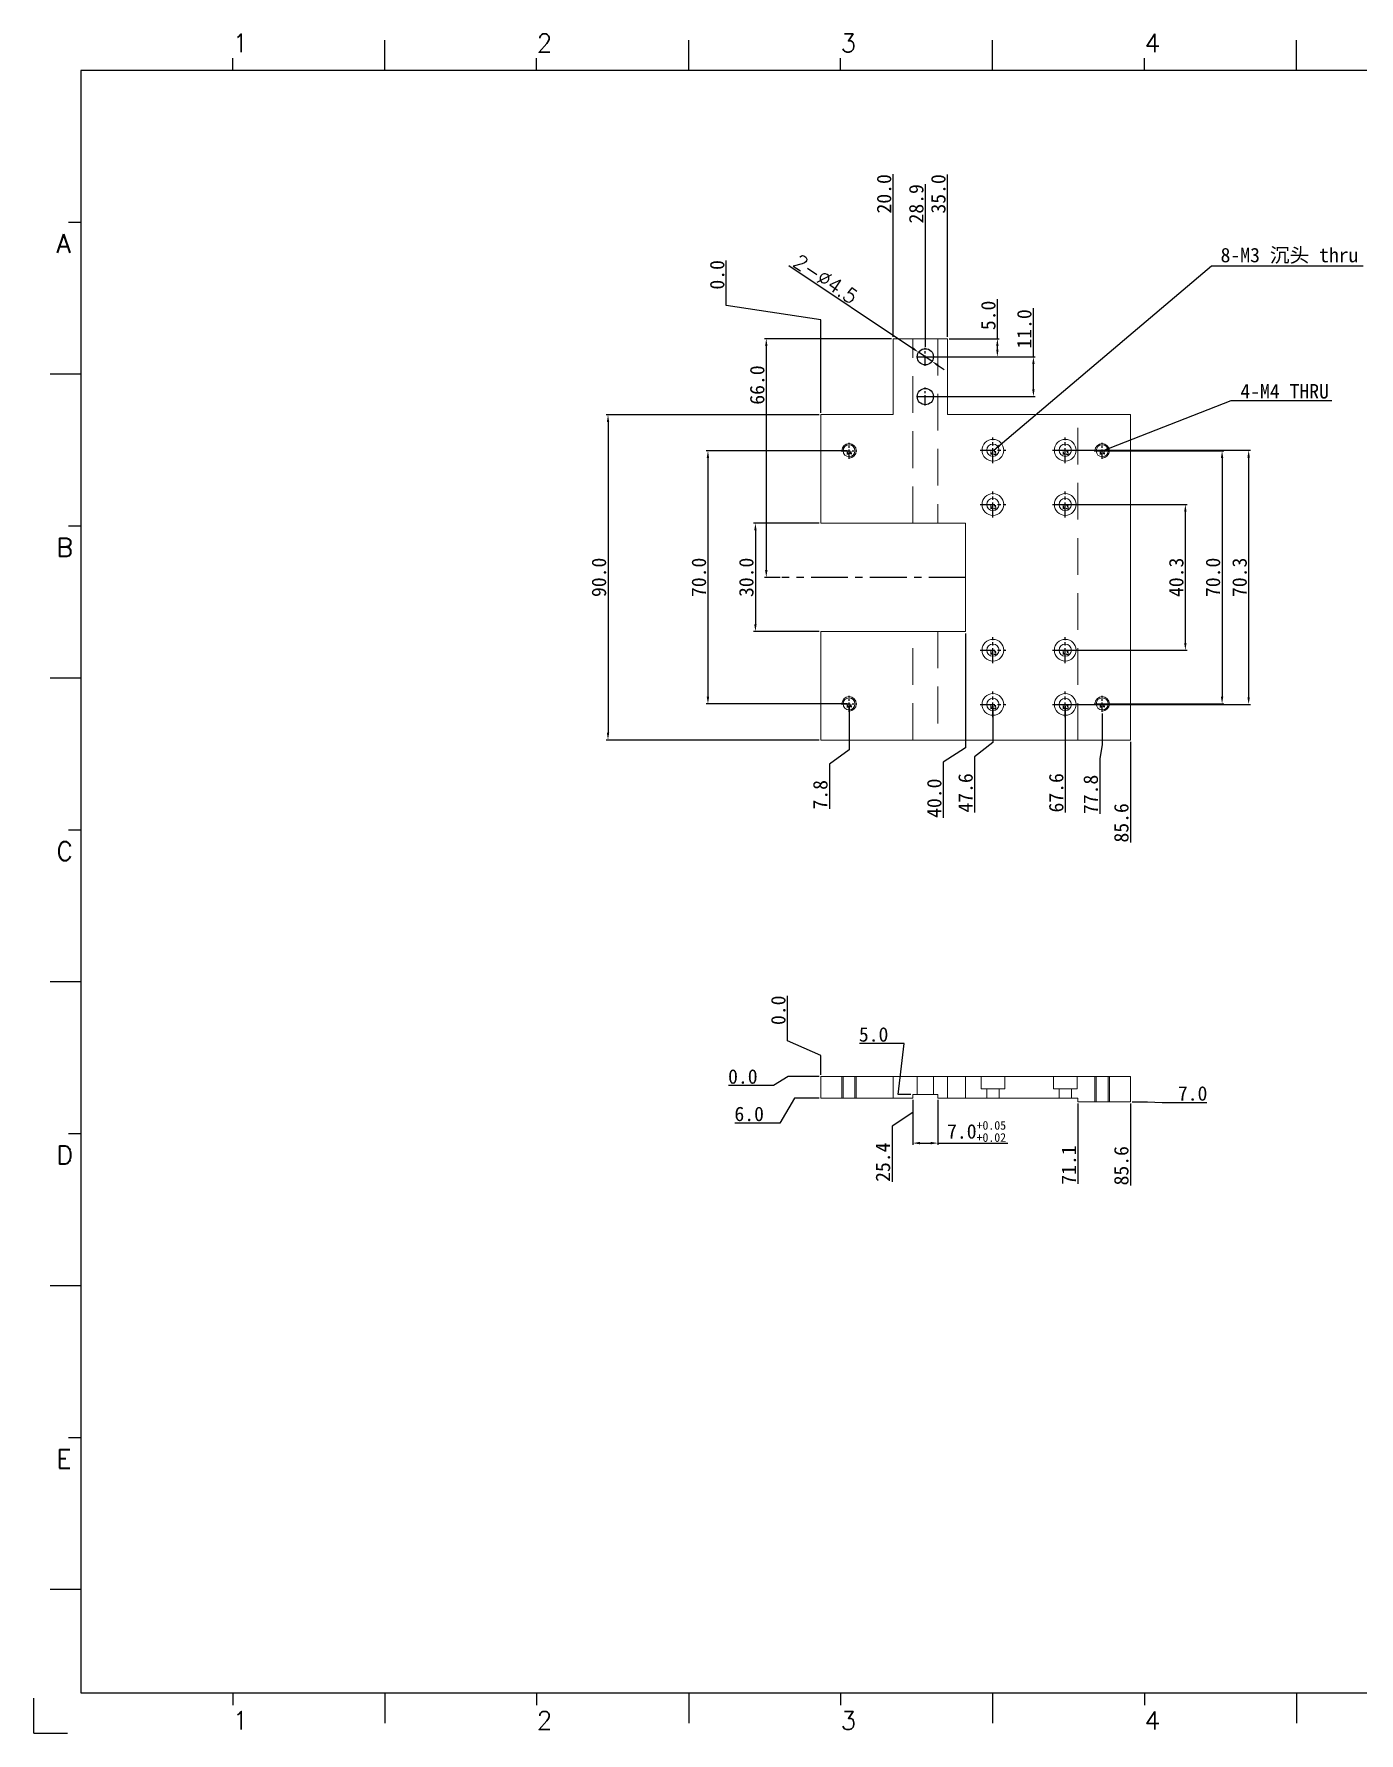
# Model space of a CAD drawing. Extents: x 83 to 30050, y -7164 to 695.
# Drawn here: x 12709.9 to 13076.2, y -3797 to -3327 of the extents above; entities that cross this region are included whole.
import ezdxf

# ---------------------------------------------------------------- set-up
doc = ezdxf.new("R2010")
doc.units = 0
doc.header["$LTSCALE"] = 8
doc.header["$MEASUREMENT"] = 0
doc.header["$PDSIZE"] = 5
doc.linetypes.add('CENTER', pattern=[2, 1.25, -0.25, 0.25, -0.25])
doc.linetypes.add('HIDDEN', pattern=[1.905, 1.27, -0.635])
doc.layers.get('0').update_dxf_attribs({"linetype": 'CONTINUOUS'})
doc.layers.get('Defpoints').update_dxf_attribs({"linetype": 'CONTINUOUS'})
doc.layers.add('41', color=3, linetype='CONTINUOUS')
doc.layers.add('dim', color=82, linetype='CONTINUOUS', lineweight=9)
doc.layers.add('screw', color=33, linetype='CONTINUOUS', lineweight=13)
doc.styles.add('SIMPLEX', font='SIMPLEX')
doc.styles.get("Standard").update_dxf_attribs({"font": '', "height": 4})
doc.styles.add('TXT', font='txt.shx', dxfattribs={"bigfont": 'gbcbig.shx'})
doc.styles.get('Standard').set_extended_font_data('SimSun')
doc.dimstyles.new('ISO-25', dxfattribs={"dimtxt": 6, "dimasz": 2.5, "dimexe": 1.25, "dimexo": 0.625, "dimtad": 1, "dimdec": 1, "dimzin": 1, "dimdsep": 46, "dimtxsty": 'Standard', "dimcen": 2.5, "dimadec": 0, "dimazin": 0, "dimtm": 1e-09, "dimtfac": 1, "dimtdec": 1, "dimtmove": 0, "dimatfit": 3, "dimfxl": 1, "dimtolj": 1, "dimtzin": 0, "dimarcsym": 0})

# ---------------------------------------------------------------- blocks, each defined once
blk = doc.blocks.new('A$C0BB32EA6')
at = {"layer": '41'}
for p, q in [((90.21, 427.84), (90.21, 435.66)), ((168.4, 427.84), (168.4, 435.66)), ((168.4, 427.84), (168.4, 435.66)), ((168.4, 427.84), (168.4, 435.66)), ((246.58, 427.84), (246.58, 435.66)), ((246.58, 427.84), (246.58, 435.66)), ((324.77, 427.84), (324.77, 435.66)), ((51.11, 427.84), (51.11, 430.97)), ((129.3, 427.84), (129.3, 430.97)), ((129.3, 427.84), (129.3, 430.97)), ((129.3, 427.84), (129.3, 430.97)), ((207.49, 427.84), (207.49, 430.97)), ((207.49, 427.84), (207.49, 430.97)), ((285.68, 427.84), (285.68, 430.97)), ((615.63, 427.84), (12.02, 427.84)), ((12.02, 427.84), (12.02, 10.32)), ((12.02, 388.75), (8.89, 388.75)), ((12.02, 349.66), (4.2, 349.66)), ((12.02, 310.56), (8.89, 310.56)), ((12.02, 271.47), (4.2, 271.47)), ((12.02, 232.37), (8.89, 232.37)), ((12.02, 193.28), (4.2, 193.28)), ((12.02, 154.18), (8.89, 154.18)), ((12.02, 115.09), (4.2, 115.09)), ((12.02, 76), (8.89, 76)), ((12.02, 36.9), (4.2, 36.9)), ((12.02, 10.32), (615.63, 10.32)), ((51.11, 10.32), (51.11, 7.19)), ((90.21, 10.32), (90.21, 2.5)), ((129.3, 10.32), (129.3, 7.19)), ((168.4, 10.32), (168.4, 2.5)), ((207.49, 10.32), (207.49, 7.19)), ((246.58, 10.32), (246.58, 2.5)), ((285.68, 10.32), (285.68, 7.19)), ((324.77, 10.32), (324.77, 2.5)), ((326.34, 10.32), (401.87, 10.32))]:
    blk.add_line(p, q, dxfattribs=at)
at = {"layer": '41', "linetype": 'Continuous'}
for q in [(0, 8.98), (8.64, 0)]:
    blk.add_line((0, 0), q, dxfattribs=at)
at = {"layer": '41', "style": 'SIMPLEX'}
for s, height, p in [('1', 4.69, (51.11, 432.54)), ('2', 4.69, (129.3, 432.54)), ('3', 4.69, (207.49, 432.54)), ('4', 4.69, (285.68, 432.54)), ('A', 4.75, (5.76, 380.93)), ('B', 4.75, (5.76, 302.74)), ('C', 4.75, (5.76, 224.55)), ('D', 4.75, (5.76, 146.37)), ('E', 4.75, (5.76, 68.18)), ('1', 4.69, (51.11, 0.87)), ('2', 4.69, (129.3, 0.87)), ('3', 4.69, (207.49, 0.87)), ('4', 4.69, (285.68, 0.87))]:
    blk.add_text(s, height=height, dxfattribs=at).set_placement(p)
at = {"layer": '41', "linetype": 'Continuous'}
for tag, p in [('材质', (457.07, 73.08)), ('代号', (522.6, 73.29)), ('表面处理', (452.44, 54.13)), ('审核', (523.65, 54.34)), ('名称', (585.81, 54.97)), ('数量', (457.5, 33.7)), ('设计', (523.23, 34.13)), ('件号', (586.65, 33.91)), ('比例', (457.5, 17.28)), ('版本', (587.08, 16.23))]:
    blk.add_attdef(tag, p, '', height=4, dxfattribs=at)
blk = doc.blocks.new('screw_m4_l')
at = {"layer": 'screw', "color": 1, "linetype": 'CENTER', "ltscale": 0.254}
for p, q in [((-2.2, 0), (2.2, 0)), ((0, -2.2), (0, 2.2))]:
    blk.add_line(p, q, dxfattribs=at)
at = {"layer": 'screw', "color": 33, "linetype": 'Continuous'}
blk.add_circle((0, 0), 1.65, dxfattribs=at)
at = {"layer": 'screw', "color": 92, "linetype": 'Continuous'}
blk.add_arc((0, 0), 2, 270, 180, dxfattribs=at)
at = {"layer": 'screw', "color": 6, "linetype": 'Continuous', "style": 'TXT'}
blk.add_text('M4', height=0.8, dxfattribs=at).set_placement((-0.68, -1))
blk = doc.blocks.new('screw_m3_h')
at = {"layer": 'screw', "color": 1, "linetype": 'CENTER', "ltscale": 0.381}
for p, q in [((-3.3, 0), (3.3, 0)), ((0, -3.3), (0, 3.3))]:
    blk.add_line(p, q, dxfattribs=at)
at = {"layer": 'screw', "color": 33, "linetype": 'Continuous'}
for radius in [3, 1.7]:
    blk.add_circle((0, 0), radius, dxfattribs=at)
at = {"layer": 'screw', "color": 6, "linetype": 'Continuous', "style": 'TXT'}
blk.add_text('M3', height=0.9, dxfattribs=at).set_placement((-0.78, -1.2))
blk = doc.blocks.new('*D871')
at = {"layer": 'Defpoints', "color": 0}
for p in [(12954.46, -3415), (12958.2, -3417.51)]:
    blk.add_point(p, dxfattribs=at)
at = {"layer": 'dim', "color": 0, "lineweight": -2}
for p, q in [((12918.63, -3390.96), (12952.8, -3413.89)), ((12958.2, -3417.51), (12954.46, -3415)), ((12959.86, -3418.63), (12961.52, -3419.74))]:
    blk.add_line(p, q, dxfattribs=at)
at = {"layer": 'dim', "color": 0}
for points in [[(12952.98, -3413.61), (12952.61, -3414.17), (12954.46, -3415)], [(12960.04, -3418.35), (12959.67, -3418.9), (12958.2, -3417.51)]]:
    blk.add_solid(points, dxfattribs=at)
at = {"layer": 'dim', "color": 0, "insert": (12928.74, -3394.74), "char_height": 4, "attachment_point": 5, "rotation": 326.1323}
blk.add_mtext('\\A1;{\\Ftxt,bigfont|c134;2-∅4.5}', dxfattribs=at)
blk = doc.blocks.new('*D872')
at = {"layer": 'Defpoints', "color": 0}
for p in [(12927.43, -3462.26), (12909.34, -3492.26), (12927.43, -3492.26)]:
    blk.add_point(p, dxfattribs=at)
at = {"layer": 'dim', "color": 0, "lineweight": -2}
for p, q in [((12926.93, -3462.26), (12908.84, -3462.26)), ((12909.34, -3464.26), (12909.34, -3490.26)), ((12926.93, -3492.26), (12908.84, -3492.26))]:
    blk.add_line(p, q, dxfattribs=at)
at = {"layer": 'dim', "color": 0}
for points in [[(12909.01, -3464.26), (12909.68, -3464.26), (12909.34, -3462.26)], [(12909.01, -3490.26), (12909.68, -3490.26), (12909.34, -3492.26)]]:
    blk.add_solid(points, dxfattribs=at)
at = {"layer": 'dim', "color": 0, "insert": (12906.84, -3477.26), "char_height": 4, "attachment_point": 5, "rotation": 90}
blk.add_mtext('\\A1;30.0', dxfattribs=at)
blk = doc.blocks.new('*D874')
at = {"layer": 'Defpoints', "color": 0}
for p in [(12995.03, -3457.11), (13028.22, -3457.11), (12995.03, -3497.41)]:
    blk.add_point(p, dxfattribs=at)
at = {"layer": 'dim', "color": 0, "lineweight": -2}
for p, q in [((12995.53, -3457.11), (13028.72, -3457.11)), ((13028.22, -3495.41), (13028.22, -3459.11)), ((12995.53, -3497.41), (13028.72, -3497.41))]:
    blk.add_line(p, q, dxfattribs=at)
at = {"layer": 'dim', "color": 0}
for points in [[(13027.89, -3459.11), (13028.56, -3459.11), (13028.22, -3457.11)], [(13027.89, -3495.41), (13028.56, -3495.41), (13028.22, -3497.41)]]:
    blk.add_solid(points, dxfattribs=at)
at = {"layer": 'dim', "color": 0, "insert": (13025.72, -3477.26), "char_height": 4, "attachment_point": 5, "rotation": 90}
blk.add_mtext('\\A1;40.3', dxfattribs=at)
blk = doc.blocks.new('*D875')
at = {"layer": 'Defpoints', "color": 0}
for p in [(12995.03, -3442.11), (12995.03, -3512.41), (13045.73, -3512.41)]:
    blk.add_point(p, dxfattribs=at)
at = {"layer": 'dim', "color": 0, "lineweight": -2}
for p, q in [((12995.53, -3442.11), (13046.23, -3442.11)), ((13045.73, -3444.11), (13045.73, -3510.41)), ((12995.53, -3512.41), (13046.23, -3512.41))]:
    blk.add_line(p, q, dxfattribs=at)
at = {"layer": 'dim', "color": 0}
for points in [[(13045.39, -3444.11), (13046.06, -3444.11), (13045.73, -3442.11)], [(13045.39, -3510.41), (13046.06, -3510.41), (13045.73, -3512.41)]]:
    blk.add_solid(points, dxfattribs=at)
at = {"layer": 'dim', "color": 0, "insert": (13043.23, -3477.26), "char_height": 4, "attachment_point": 5, "rotation": 90}
blk.add_mtext('\\A1;70.3', dxfattribs=at)
blk = doc.blocks.new('*D876')
at = {"layer": 'Defpoints', "color": 0}
for p in [(13005.23, -3442.26), (13005.23, -3512.26), (13038.38, -3512.26)]:
    blk.add_point(p, dxfattribs=at)
at = {"layer": 'dim', "color": 0, "lineweight": -2}
for p, q in [((13005.73, -3442.26), (13038.88, -3442.26)), ((13038.38, -3444.26), (13038.38, -3510.26)), ((13005.73, -3512.26), (13038.88, -3512.26))]:
    blk.add_line(p, q, dxfattribs=at)
at = {"layer": 'dim', "color": 0}
for points in [[(13038.05, -3444.26), (13038.72, -3444.26), (13038.38, -3442.26)], [(13038.05, -3510.26), (13038.72, -3510.26), (13038.38, -3512.26)]]:
    blk.add_solid(points, dxfattribs=at)
at = {"layer": 'dim', "color": 0, "insert": (13035.88, -3477.26), "char_height": 4, "attachment_point": 5, "rotation": 90}
blk.add_mtext('\\A1;70.0', dxfattribs=at)
blk = doc.blocks.new('*D877')
at = {"layer": 'Defpoints', "color": 0}
for p in [(12927.43, -3432.26), (12868.59, -3522.26), (12927.43, -3522.26)]:
    blk.add_point(p, dxfattribs=at)
at = {"layer": 'dim', "color": 0, "lineweight": -2}
for p, q in [((12926.93, -3432.26), (12868.09, -3432.26)), ((12868.59, -3434.26), (12868.59, -3520.26)), ((12926.93, -3522.26), (12868.09, -3522.26))]:
    blk.add_line(p, q, dxfattribs=at)
at = {"layer": 'dim', "color": 0}
for points in [[(12868.26, -3434.26), (12868.92, -3434.26), (12868.59, -3432.26)], [(12868.26, -3520.26), (12868.92, -3520.26), (12868.59, -3522.26)]]:
    blk.add_solid(points, dxfattribs=at)
at = {"layer": 'dim', "color": 0, "insert": (12866.09, -3477.26), "char_height": 4, "attachment_point": 5, "rotation": 90}
blk.add_mtext('\\A1;90.0', dxfattribs=at)
blk = doc.blocks.new('*D878')
at = {"layer": 'Defpoints', "color": 0}
for p in [(12947.43, -3411.26), (12912.35, -3477.26), (12916.67, -3477.26)]:
    blk.add_point(p, dxfattribs=at)
at = {"layer": 'dim', "color": 0, "lineweight": -2}
for p, q in [((12946.93, -3411.26), (12911.85, -3411.26)), ((12912.35, -3413.26), (12912.35, -3475.26)), ((12916.17, -3477.26), (12911.85, -3477.26))]:
    blk.add_line(p, q, dxfattribs=at)
at = {"layer": 'dim', "color": 0}
for points in [[(12912.02, -3413.26), (12912.69, -3413.26), (12912.35, -3411.26)], [(12912.02, -3475.26), (12912.69, -3475.26), (12912.35, -3477.26)]]:
    blk.add_solid(points, dxfattribs=at)
at = {"layer": 'dim', "color": 0, "insert": (12909.85, -3424.06), "char_height": 4, "attachment_point": 5, "rotation": 90}
blk.add_mtext('\\A1;66.0', dxfattribs=at)
blk = doc.blocks.new('*D879')
at = {"layer": 'Defpoints', "color": 0}
for p in [(12962.43, -3411.26), (12976.25, -3411.26), (12956.33, -3416.26)]:
    blk.add_point(p, dxfattribs=at)
at = {"layer": 'dim', "color": 0, "lineweight": -2}
for p, q in [((12976.25, -3411.26), (12976.25, -3400.35)), ((12962.93, -3411.26), (12976.75, -3411.26)), ((12956.83, -3416.26), (12976.75, -3416.26)), ((12976.25, -3414.26), (12976.25, -3413.26))]:
    blk.add_line(p, q, dxfattribs=at)
at = {"layer": 'dim', "color": 0}
for points in [[(12975.92, -3413.26), (12976.58, -3413.26), (12976.25, -3411.26)], [(12975.92, -3414.26), (12976.58, -3414.26), (12976.25, -3416.26)]]:
    blk.add_solid(points, dxfattribs=at)
at = {"layer": 'dim', "color": 0, "insert": (12973.75, -3404.8), "char_height": 4, "attachment_point": 5, "rotation": 90}
blk.add_mtext('\\A1;5.0', dxfattribs=at)
blk = doc.blocks.new('*D880')
at = {"layer": 'Defpoints', "color": 0}
for p in [(12956.33, -3416.26), (12986.21, -3416.26), (12956.33, -3427.26)]:
    blk.add_point(p, dxfattribs=at)
at = {"layer": 'dim', "color": 0, "lineweight": -2}
for p, q in [((12986.21, -3416.26), (12986.21, -3402.81)), ((12956.83, -3416.26), (12986.71, -3416.26)), ((12986.21, -3425.26), (12986.21, -3418.26)), ((12956.83, -3427.26), (12986.71, -3427.26))]:
    blk.add_line(p, q, dxfattribs=at)
at = {"layer": 'dim', "color": 0}
for points in [[(12985.88, -3418.26), (12986.55, -3418.26), (12986.21, -3416.26)], [(12985.88, -3425.26), (12986.55, -3425.26), (12986.21, -3427.26)]]:
    blk.add_solid(points, dxfattribs=at)
at = {"layer": 'dim', "color": 0, "insert": (12983.71, -3408.54), "char_height": 4, "attachment_point": 5, "rotation": 90}
blk.add_mtext('\\A1;11.0', dxfattribs=at)
blk = doc.blocks.new('*D881')
at = {"layer": 'Defpoints', "color": 0}
for p in [(12901.28, -3398.07), (12927.43, -3432.26), (12927.43, -3432.26)]:
    blk.add_point(p, dxfattribs=at)
at = {"layer": 'dim', "color": 0, "lineweight": -2}
for p, q in [((12901.28, -3402.07), (12901.28, -3389.59)), ((12927.43, -3406.07), (12901.28, -3402.07)), ((12927.43, -3431.76), (12927.43, -3406.07))]:
    blk.add_line(p, q, dxfattribs=at)
at = {"layer": 'dim', "color": 0, "insert": (12898.78, -3393.58), "char_height": 4, "attachment_point": 5, "rotation": 90}
blk.add_mtext('\\A1;0.0', dxfattribs=at)
blk = doc.blocks.new('*D882')
at = {"layer": 'Defpoints', "color": 0}
for p in [(12956.33, -3379.82), (12956.33, -3414.01), (12927.43, -3432.26)]:
    blk.add_point(p, dxfattribs=at)
at = {"layer": 'dim', "color": 0, "lineweight": -2}
blk.add_line((12956.33, -3413.51), (12956.33, -3368.54), dxfattribs=at)
at = {"layer": 'dim', "color": 0, "insert": (12953.83, -3373.93), "char_height": 4, "attachment_point": 5, "rotation": 90}
blk.add_mtext('\\A1;28.9', dxfattribs=at)
blk = doc.blocks.new('*D883')
at = {"layer": 'Defpoints', "color": 0}
for p in [(12947.43, -3377.07), (12947.43, -3411.26), (12927.43, -3432.26)]:
    blk.add_point(p, dxfattribs=at)
at = {"layer": 'dim', "color": 0, "lineweight": -2}
blk.add_line((12947.43, -3410.76), (12947.43, -3365.77), dxfattribs=at)
at = {"layer": 'dim', "color": 0, "insert": (12944.93, -3371.17), "char_height": 4, "attachment_point": 5, "rotation": 90}
blk.add_mtext('\\A1;20.0', dxfattribs=at)
blk = doc.blocks.new('*D884')
at = {"layer": 'Defpoints', "color": 0}
for p in [(12962.43, -3377.07), (12962.43, -3411.26), (12927.43, -3432.26)]:
    blk.add_point(p, dxfattribs=at)
at = {"layer": 'dim', "color": 0, "lineweight": -2}
blk.add_line((12962.43, -3410.76), (12962.43, -3365.81), dxfattribs=at)
at = {"layer": 'dim', "color": 0, "insert": (12959.93, -3371.19), "char_height": 4, "attachment_point": 5, "rotation": 90}
blk.add_mtext('\\A1;35.0', dxfattribs=at)
blk = doc.blocks.new('*D885')
at = {"layer": 'Defpoints', "color": 0}
for p in [(12927.43, -3432.26), (12967.43, -3492.26), (12961.3, -3532.42)]:
    blk.add_point(p, dxfattribs=at)
at = {"layer": 'dim', "color": 0, "lineweight": -2}
for p, q in [((12967.43, -3492.76), (12967.43, -3524.42)), ((12967.43, -3524.42), (12961.3, -3528.42)), ((12961.3, -3528.42), (12961.3, -3543.81))]:
    blk.add_line(p, q, dxfattribs=at)
at = {"layer": 'dim', "color": 0, "insert": (12958.81, -3538.36), "char_height": 4, "attachment_point": 5, "rotation": 90}
blk.add_mtext('\\A1;40.0', dxfattribs=at)
blk = doc.blocks.new('*D886')
at = {"layer": 'Defpoints', "color": 0}
for p in [(12927.43, -3432.26), (12975.03, -3512.41), (12969.96, -3530.95)]:
    blk.add_point(p, dxfattribs=at)
at = {"layer": 'dim', "color": 0, "lineweight": -2}
for p, q in [((12975.03, -3512.91), (12975.03, -3522.95)), ((12975.03, -3522.95), (12969.96, -3526.95)), ((12969.96, -3526.95), (12969.96, -3542.34))]:
    blk.add_line(p, q, dxfattribs=at)
at = {"layer": 'dim', "color": 0, "insert": (12967.46, -3536.89), "char_height": 4, "attachment_point": 5, "rotation": 90}
blk.add_mtext('\\A1;47.6', dxfattribs=at)
blk = doc.blocks.new('*D887')
at = {"layer": 'Defpoints', "color": 0}
for p in [(12927.43, -3432.26), (12995.03, -3512.41), (12995.03, -3530.95)]:
    blk.add_point(p, dxfattribs=at)
at = {"layer": 'dim', "color": 0, "lineweight": -2}
blk.add_line((12995.03, -3512.91), (12995.03, -3542.27), dxfattribs=at)
at = {"layer": 'dim', "color": 0, "insert": (12992.53, -3536.86), "char_height": 4, "attachment_point": 5, "rotation": 90}
blk.add_mtext('\\A1;67.6', dxfattribs=at)
blk = doc.blocks.new('*D888')
at = {"layer": 'Defpoints', "color": 0}
for p in [(12927.43, -3432.26), (13005.23, -3514.46), (13004.58, -3531.46)]:
    blk.add_point(p, dxfattribs=at)
at = {"layer": 'dim', "color": 0, "lineweight": -2}
for p, q in [((13005.23, -3514.96), (13005.23, -3523.46)), ((13005.23, -3523.46), (13004.58, -3527.46)), ((13004.58, -3527.46), (13004.58, -3542.65))]:
    blk.add_line(p, q, dxfattribs=at)
at = {"layer": 'dim', "color": 0, "insert": (13002.08, -3537.3), "char_height": 4, "attachment_point": 5, "rotation": 90}
blk.add_mtext('\\A1;77.8', dxfattribs=at)
blk = doc.blocks.new('*D889')
at = {"layer": 'Defpoints', "color": 0}
for p in [(12927.43, -3432.26), (13013.03, -3522.26), (13013.03, -3539.26)]:
    blk.add_point(p, dxfattribs=at)
at = {"layer": 'dim', "color": 0, "lineweight": -2}
blk.add_line((13013.03, -3522.76), (13013.03, -3550.6), dxfattribs=at)
at = {"layer": 'dim', "color": 0, "insert": (13010.53, -3545.18), "char_height": 4, "attachment_point": 5, "rotation": 90}
blk.add_mtext('\\A1;85.6', dxfattribs=at)
blk = doc.blocks.new('*D890')
at = {"layer": 'Defpoints', "color": 0}
for p in [(12927.43, -3432.26), (12935.23, -3512.26), (12929.8, -3532.98)]:
    blk.add_point(p, dxfattribs=at)
at = {"layer": 'dim', "color": 0, "lineweight": -2}
for p, q in [((12935.23, -3512.76), (12935.23, -3524.98)), ((12935.23, -3524.98), (12929.8, -3528.98)), ((12929.8, -3528.98), (12929.8, -3541.33))]:
    blk.add_line(p, q, dxfattribs=at)
at = {"layer": 'dim', "color": 0, "insert": (12927.3, -3537.41), "char_height": 4, "attachment_point": 5, "rotation": 90}
blk.add_mtext('\\A1;7.8', dxfattribs=at)
blk = doc.blocks.new('*D891')
at = {"layer": 'Defpoints', "color": 0}
for p in [(12918.18, -3601.51), (12927.43, -3615.33), (12927.43, -3615.33)]:
    blk.add_point(p, dxfattribs=at)
at = {"layer": 'dim', "color": 0, "lineweight": -2}
for p, q in [((12918.18, -3605.51), (12918.18, -3593.03)), ((12927.43, -3609.51), (12918.18, -3605.51)), ((12927.43, -3614.84), (12927.43, -3609.51))]:
    blk.add_line(p, q, dxfattribs=at)
at = {"layer": 'dim', "color": 0, "insert": (12915.68, -3597.02), "char_height": 4, "attachment_point": 5, "rotation": 90}
blk.add_mtext('\\A1;0.0', dxfattribs=at)
blk = doc.blocks.new('*D892')
at = {"layer": 'Defpoints', "color": 0}
for p in [(12927.43, -3615.33), (12952.83, -3621.33), (12947.12, -3633.11)]:
    blk.add_point(p, dxfattribs=at)
at = {"layer": 'dim', "color": 0, "lineweight": -2}
for p, q in [((12952.83, -3621.83), (12952.83, -3625.33)), ((12952.83, -3625.33), (12947.12, -3629.11)), ((12947.12, -3629.11), (12947.12, -3644.5))]:
    blk.add_line(p, q, dxfattribs=at)
at = {"layer": 'dim', "color": 0, "insert": (12944.62, -3639.05), "char_height": 4, "attachment_point": 5, "rotation": 90}
blk.add_mtext('\\A1;25.4', dxfattribs=at)
blk = doc.blocks.new('*D893')
at = {"layer": 'Defpoints', "color": 0}
for p in [(12927.43, -3615.33), (12998.53, -3622.33), (12998.53, -3634.11)]:
    blk.add_point(p, dxfattribs=at)
at = {"layer": 'dim', "color": 0, "lineweight": -2}
blk.add_line((12998.53, -3622.83), (12998.53, -3645.05), dxfattribs=at)
at = {"layer": 'dim', "color": 0, "insert": (12996.03, -3639.83), "char_height": 4, "attachment_point": 5, "rotation": 90}
blk.add_mtext('\\A1;71.1', dxfattribs=at)
blk = doc.blocks.new('*D894')
at = {"layer": 'Defpoints', "color": 0}
for p in [(12927.43, -3615.33), (13013.03, -3622.33), (13013.03, -3634.11)]:
    blk.add_point(p, dxfattribs=at)
at = {"layer": 'dim', "color": 0, "lineweight": -2}
blk.add_line((13013.03, -3622.83), (13013.03, -3645.45), dxfattribs=at)
at = {"layer": 'dim', "color": 0, "insert": (13010.53, -3640.03), "char_height": 4, "attachment_point": 5, "rotation": 90}
blk.add_mtext('\\A1;85.6', dxfattribs=at)
blk = doc.blocks.new('*D895')
at = {"layer": 'Defpoints', "color": 0}
for p in [(12910.36, -3617.87), (12927.43, -3615.33), (12927.43, -3615.33)]:
    blk.add_point(p, dxfattribs=at)
at = {"layer": 'dim', "color": 0, "lineweight": -2}
for p, q in [((12914.36, -3617.87), (12901.88, -3617.87)), ((12918.36, -3615.33), (12914.36, -3617.87)), ((12926.93, -3615.33), (12918.36, -3615.33))]:
    blk.add_line(p, q, dxfattribs=at)
at = {"layer": 'dim', "color": 0, "insert": (12905.87, -3615.37), "char_height": 4, "attachment_point": 5}
blk.add_mtext('\\A1;0.0', dxfattribs=at)
blk = doc.blocks.new('*D896')
at = {"layer": 'Defpoints', "color": 0}
for p in [(12946.49, -3606.23), (12927.43, -3615.33), (12952.83, -3620.33)]:
    blk.add_point(p, dxfattribs=at)
at = {"layer": 'dim', "color": 0, "lineweight": -2}
for p, q in [((12950.49, -3606.23), (12938.08, -3606.23)), ((12948.83, -3620.33), (12950.49, -3606.23)), ((12952.33, -3620.33), (12948.83, -3620.33))]:
    blk.add_line(p, q, dxfattribs=at)
at = {"layer": 'dim', "color": 0, "insert": (12942.03, -3603.73), "char_height": 4, "attachment_point": 5}
blk.add_mtext('\\A1;5.0', dxfattribs=at)
blk = doc.blocks.new('*D897')
at = {"layer": 'Defpoints', "color": 0}
for p in [(12927.43, -3615.33), (12927.43, -3621.33), (12912.11, -3628.21)]:
    blk.add_point(p, dxfattribs=at)
at = {"layer": 'dim', "color": 0, "lineweight": -2}
for p, q in [((12920.11, -3621.33), (12916.11, -3628.21)), ((12926.93, -3621.33), (12920.11, -3621.33)), ((12916.11, -3628.21), (12903.63, -3628.21))]:
    blk.add_line(p, q, dxfattribs=at)
at = {"layer": 'dim', "color": 0, "insert": (12907.62, -3625.71), "char_height": 4, "attachment_point": 5}
blk.add_mtext('\\A1;6.0', dxfattribs=at)
blk = doc.blocks.new('*D898')
at = {"layer": 'Defpoints', "color": 0}
for p in [(12927.43, -3615.33), (13013.03, -3622.33), (13025.8, -3622.55)]:
    blk.add_point(p, dxfattribs=at)
at = {"layer": 'dim', "color": 0, "lineweight": -2}
for p, q in [((13013.53, -3622.33), (13017.8, -3622.33)), ((13017.8, -3622.33), (13021.8, -3622.55)), ((13021.8, -3622.55), (13034.19, -3622.55))]:
    blk.add_line(p, q, dxfattribs=at)
at = {"layer": 'dim', "color": 0, "insert": (13030.24, -3620.05), "char_height": 4, "attachment_point": 5}
blk.add_mtext('\\A1;7.0', dxfattribs=at)
blk = doc.blocks.new('*D899')
at = {"layer": 'Defpoints', "color": 0}
for p in [(12952.83, -3621.33), (12959.83, -3621.33), (12959.83, -3633.76)]:
    blk.add_point(p, dxfattribs=at)
at = {"layer": 'dim', "color": 0, "lineweight": -2}
for p, q in [((12952.83, -3621.83), (12952.83, -3634.26)), ((12959.83, -3621.83), (12959.83, -3634.26)), ((12954.83, -3633.76), (12957.83, -3633.76)), ((12959.83, -3633.76), (12979.18, -3633.76))]:
    blk.add_line(p, q, dxfattribs=at)
at = {"layer": 'dim', "color": 0}
for points in [[(12954.83, -3633.43), (12954.83, -3634.1), (12952.83, -3633.76)], [(12957.83, -3633.43), (12957.83, -3634.1), (12959.83, -3633.76)]]:
    blk.add_solid(points, dxfattribs=at)
at = {"layer": 'dim', "color": 0, "insert": (12970.5, -3630.53), "char_height": 4, "attachment_point": 5}
blk.add_mtext('\\A1;7.0{\\H2.400000;\\S+0.05^ +0.02;}', dxfattribs=at)
blk = doc.blocks.new('*D1414')
at = {"layer": 'Defpoints', "color": 0}
for p in [(12935.23, -3442.26), (12896.22, -3512.26), (12935.23, -3512.26)]:
    blk.add_point(p, dxfattribs=at)
at = {"layer": 'dim', "color": 0, "lineweight": -2}
for p, q in [((12934.73, -3442.26), (12895.72, -3442.26)), ((12896.22, -3444.26), (12896.22, -3510.26)), ((12934.73, -3512.26), (12895.72, -3512.26))]:
    blk.add_line(p, q, dxfattribs=at)
at = {"layer": 'dim', "color": 0}
for points in [[(12895.88, -3444.26), (12896.55, -3444.26), (12896.22, -3442.26)], [(12895.88, -3510.26), (12896.55, -3510.26), (12896.22, -3512.26)]]:
    blk.add_solid(points, dxfattribs=at)
at = {"layer": 'dim', "color": 0, "insert": (12893.72, -3477.26), "char_height": 4, "attachment_point": 5, "rotation": 90}
blk.add_mtext('\\A1;70.0', dxfattribs=at)

msp = doc.modelspace()

# ---------------------------------------------------------------- linework, layer by layer
at = {"color": 7, "linetype": 'Continuous', "lineweight": 15}
for p, q in [((12947.427, -3432.258), (12947.427, -3411.258)), ((12947.427, -3411.258), (12962.427, -3411.258)), ((12962.427, -3411.258), (12962.427, -3432.258)), ((12927.427, -3432.258), (12947.427, -3432.258)), ((12927.427, -3432.258), (12927.427, -3462.258)), ((13013.027, -3432.258), (12962.427, -3432.258)), ((13013.027, -3522.258), (13013.027, -3432.258)), ((12967.427, -3462.258), (12927.427, -3462.258)), ((12967.427, -3492.258), (12967.427, -3462.258)), ((12927.427, -3492.258), (12967.427, -3492.258)), ((12927.427, -3492.258), (12927.427, -3522.258)), ((12927.427, -3522.258), (13013.027, -3522.258)), ((12927.427, -3615.335), (12927.427, -3621.335)), ((12927.427, -3615.335), (13013.027, -3615.335)), ((13013.027, -3615.335), (13013.027, -3622.335)), ((12927.427, -3621.335), (12952.827, -3621.335)), ((12952.827, -3621.335), (12952.827, -3620.335)), ((12959.827, -3620.335), (12952.827, -3620.335)), ((12959.827, -3620.335), (12959.827, -3621.335)), ((12959.827, -3621.335), (12998.527, -3621.335)), ((12998.527, -3622.335), (12998.527, -3621.335)), ((13013.027, -3622.335), (12998.527, -3622.335))]:
    msp.add_line(p, q, dxfattribs=at)
at = {"color": 7, "linetype": 'HIDDEN', "lineweight": 0}
for p, q in [((12952.827, -3462.258), (12952.827, -3411.258)), ((12959.827, -3411.258), (12959.827, -3462.258)), ((12998.527, -3522.258), (12998.527, -3432.258)), ((12952.827, -3522.258), (12952.827, -3492.258)), ((12959.827, -3492.258), (12959.827, -3522.258)), ((12933.577, -3615.335), (12933.577, -3621.335)), ((12936.877, -3621.335), (12936.877, -3615.335)), ((12947.427, -3621.335), (12947.427, -3615.335)), ((12954.077, -3615.335), (12954.077, -3620.335)), ((12958.577, -3620.335), (12958.577, -3615.335)), ((12962.427, -3615.335), (12962.427, -3621.335)), ((12967.427, -3621.335), (12967.427, -3615.335)), ((12971.777, -3615.335), (12971.777, -3618.735)), ((12971.777, -3618.735), (12978.277, -3618.735)), ((12973.327, -3618.735), (12973.327, -3621.335)), ((12976.727, -3621.335), (12976.727, -3618.735)), ((12978.277, -3618.735), (12978.277, -3615.335)), ((12991.777, -3615.335), (12991.777, -3618.735)), ((12991.777, -3618.735), (12998.277, -3618.735)), ((12993.327, -3618.735), (12993.327, -3621.335)), ((12996.727, -3621.335), (12996.727, -3618.735)), ((12998.277, -3618.735), (12998.277, -3615.335)), ((13003.577, -3615.335), (13003.577, -3622.335)), ((13006.877, -3622.335), (13006.877, -3615.335))]:
    msp.add_line(p, q, dxfattribs=at)
at = {"color": 1, "linetype": 'CENTER', "ltscale": 0.28575}
for p, q in [((12953.852, -3416.258), (12958.802, -3416.258)), ((12956.327, -3418.733), (12956.327, -3413.783)), ((12956.327, -3429.733), (12956.327, -3424.783)), ((12953.852, -3427.258), (12958.802, -3427.258))]:
    msp.add_line(p, q, dxfattribs=at)
at = {"color": 1, "linetype": 'CENTER', "ltscale": 0.254}
for p, q in [((12935.227, -3444.458), (12935.227, -3440.058)), ((13005.227, -3444.458), (13005.227, -3440.058)), ((12933.027, -3442.258), (12937.427, -3442.258)), ((13003.027, -3442.258), (13007.427, -3442.258)), ((12935.227, -3514.458), (12935.227, -3510.058)), ((13005.227, -3514.458), (13005.227, -3510.058)), ((12933.027, -3512.258), (12937.427, -3512.258)), ((13003.027, -3512.258), (13007.427, -3512.258))]:
    msp.add_line(p, q, dxfattribs=at)
at = {"color": 1, "linetype": 'CENTER', "ltscale": 0.41275}
for p, q in [((12975.027, -3445.683), (12975.027, -3438.533)), ((12995.027, -3445.683), (12995.027, -3438.533)), ((12971.452, -3442.108), (12978.602, -3442.108)), ((12991.452, -3442.108), (12998.602, -3442.108)), ((12975.027, -3460.683), (12975.027, -3453.533)), ((12995.027, -3460.683), (12995.027, -3453.533)), ((12971.452, -3457.108), (12978.602, -3457.108)), ((12991.452, -3457.108), (12998.602, -3457.108)), ((12975.027, -3500.983), (12975.027, -3493.833)), ((12995.027, -3500.983), (12995.027, -3493.833)), ((12971.452, -3497.408), (12978.602, -3497.408)), ((12991.452, -3497.408), (12998.602, -3497.408)), ((12975.027, -3515.983), (12975.027, -3508.833)), ((12995.027, -3515.983), (12995.027, -3508.833)), ((12971.452, -3512.408), (12978.602, -3512.408)), ((12991.452, -3512.408), (12998.602, -3512.408))]:
    msp.add_line(p, q, dxfattribs=at)
at = {"color": 1, "linetype": 'CENTER', "ltscale": 1.016}
msp.add_line((12967.427, -3477.258), (12916.672, -3477.258), dxfattribs=at)
at = {"color": 7, "linetype": 'Continuous', "lineweight": 0}
for p, q in [((12933.227, -3615.335), (12933.227, -3621.335)), ((12933.227, -3615.335), (12933.227, -3621.335)), ((12937.227, -3615.335), (12937.227, -3621.335)), ((12937.227, -3615.335), (12937.227, -3621.335)), ((13003.227, -3615.335), (13003.227, -3622.335)), ((13003.227, -3615.335), (13003.227, -3622.335)), ((13007.227, -3615.335), (13007.227, -3622.335)), ((13007.227, -3615.335), (13007.227, -3622.335))]:
    msp.add_line(p, q, dxfattribs=at)
at = {"layer": '41', "color": 0}
for centre in [(12956.327, -3416.258), (12956.327, -3427.258)]:
    msp.add_circle(centre, 2.25, dxfattribs=at)

# ---------------------------------------------------------------- block references
at = {"layer": '41', "linetype": 'Continuous', "xscale": 1.074954240000807, "yscale": 1.074954239999897, "zscale": 1.07495424}
msp.add_blockref('A$C0BB32EA6', (12709.867, -3796.95), dxfattribs=at)
at = {"layer": 'screw'}
for name, p in [('screw_m4_l', (12935.227, -3442.258)), ('screw_m3_h', (12975.027, -3442.108)), ('screw_m3_h', (12995.027, -3442.108)), ('screw_m4_l', (13005.227, -3442.258)), ('screw_m3_h', (12975.027, -3457.108)), ('screw_m3_h', (12995.027, -3457.108)), ('screw_m3_h', (12975.027, -3497.408)), ('screw_m3_h', (12995.027, -3497.408)), ('screw_m4_l', (12935.227, -3512.258)), ('screw_m3_h', (12975.027, -3512.408)), ('screw_m3_h', (12995.027, -3512.408)), ('screw_m4_l', (13005.227, -3512.258))]:
    msp.add_blockref(name, p, dxfattribs=at)

# ---------------------------------------------------------------- texts
at = {"layer": 'dim', "char_height": 4, "attachment_point": 7}
for s, insert in [('\\A1;8-M3 沉头 thru', (13037.964, -3390.549)), ('\\A1;4-M4 THRU', (13043.438, -3427.848))]:
    msp.add_mtext(s, dxfattribs=dict(at, insert=insert))

# ---------------------------------------------------------------- dimensions: what is measured, and where the dimension line sits
at = {"layer": 'dim'}
for feature_location, offset, dtype, origin, picture, middle in [((12947.427, -3411.258), (0, 34.192), 1, (12927.427, -3432.258), '*D883', (12944.927, -3371.167)), ((12962.427, -3411.258), (0, 34.192), 1, (12927.427, -3432.258), '*D884', (12959.927, -3371.189)), ((12956.327, -3414.008), (0, 34.192), 1, (12927.427, -3432.258), '*D882', (12953.827, -3373.928)), ((12927.426828737, -3432.258315144), (-26.142266992, 34.191923591), 1, (12927.426828737, -3432.258315144), '*D881', (12898.784811745, -3393.577752664)), ((12935.227, -3512.258), (-5.426, -20.725), 1, (12927.427, -3432.258), '*D890', (12927.301, -3537.406)), ((12967.427, -3492.258), (-6.122, -40.16), 1, (12927.427, -3432.258), '*D885', (12958.805, -3538.363)), ((12975.027, -3512.408), (-5.062, -18.538), 1, (12927.427, -3432.258), '*D886', (12967.465, -3536.891)), ((12995.027, -3512.408), (0, -18.538), 1, (12927.427, -3432.258), '*D887', (12992.527, -3536.857)), ((13005.227, -3514.458), (-0.651, -16.999), 1, (12927.427, -3432.258), '*D888', (13002.076, -3537.301)), ((13013.027, -3522.258), (0, -16.999), 1, (12927.427, -3432.258), '*D889', (13010.527, -3545.179)), ((12927.426828737, -3615.334901048), (-9.248535852, 13.827114956), 1, (12927.426828737, -3615.334901048), '*D891', (12915.678542884, -3597.019147203)), ((12952.827, -3620.335), (-6.339, 14.106), 0, (12927.427, -3615.335), '*D896', (12942.032, -3603.729)), ((12927.426828737, -3615.334901048), (-17.066601407, -2.538152438), 0, (12927.426828737, -3615.334901048), '*D895', (12905.87158844, -3615.373303487)), ((12927.427, -3621.335), (-15.32, -6.87), 0, (12927.427, -3615.335), '*D897', (12907.619, -3625.706)), ((12952.827, -3621.335), (-5.704, -11.773), 1, (12927.427, -3615.335), '*D892', (12944.623, -3639.052)), ((12998.527, -3622.335), (0, -11.773), 1, (12927.427, -3615.335), '*D893', (12996.027, -3639.83)), ((13013.027, -3622.335), (0, -11.773), 1, (12927.427, -3615.335), '*D894', (13010.527, -3640.03)), ((13013.027, -3622.335), (12.771, -0.212), 0, (12927.427, -3615.335), '*D898', (13030.242, -3620.047))]:
    dim = msp.add_ordinate_dim(feature_location=feature_location, offset=offset, dtype=dtype, origin=origin, dimstyle='ISO-25', override={"dimtxt": 2.5, "dimasz": 2, "dimexe": 0.49975, "dimexo": 0.49975, "dimgap": 0.49975}, dxfattribs=at)
    dim.commit()
    dim.dimension.update_dxf_attribs({"geometry": picture, "text_midpoint": middle})
dim = msp.add_diameter_dim_2p(p1=(12958.195, -3417.512), p2=(12954.459, -3415.004), text='{\\Ftxt,bigfont|c134;2-<>}', dimstyle='ISO-25', override={"dimtxt": 2.5, "dimasz": 2, "dimexe": 0.49975, "dimexo": 0.49975, "dimgap": 0.49975}, dxfattribs=at)
dim.commit()
dim.dimension.update_dxf_attribs({"geometry": '*D871', "text_midpoint": (12927.351, -3396.811), "dimtype": 163})
for base, p1, p2, picture, middle in [((12976.249, -3411.258), (12956.327, -3416.258), (12962.427, -3411.258), '*D879', (12973.749, -3404.803)), ((12986.213, -3416.258), (12956.327, -3427.258), (12956.327, -3416.258), '*D880', (12983.713, -3408.536)), ((12868.59, -3522.258), (12927.427, -3432.258), (12927.427, -3522.258), '*D877', (12866.09, -3477.258)), ((12896.216, -3512.258), (12935.227, -3442.258), (12935.227, -3512.258), '*D1414', (12893.716, -3477.258)), ((13045.727, -3512.408), (12995.027, -3442.108), (12995.027, -3512.408), '*D875', (13043.227, -3477.258)), ((13038.385, -3512.258), (13005.227, -3442.258), (13005.227, -3512.258), '*D876', (13035.885, -3477.258)), ((13028.222, -3457.108), (12995.027, -3497.408), (12995.027, -3457.108), '*D874', (13025.722, -3477.258)), ((12909.342, -3492.258), (12927.427, -3462.258), (12927.427, -3492.258), '*D872', (12906.842, -3477.258))]:
    dim = msp.add_linear_dim(base=base, p1=p1, p2=p2, angle=90, dimstyle='ISO-25', override={"dimtxt": 2.5, "dimasz": 2, "dimexe": 0.49975, "dimexo": 0.49975, "dimgap": 0.49975}, dxfattribs=at)
    dim.commit()
    dim.dimension.update_dxf_attribs({"geometry": picture, "text_midpoint": middle})
dim = msp.add_linear_dim(base=(12912.354, -3477.258), p1=(12947.427, -3411.258), p2=(12916.672, -3477.258), angle=90, dimstyle='ISO-25', override={"dimtxt": 2.5, "dimasz": 2, "dimexe": 0.49975, "dimexo": 0.49975, "dimgap": 0.49975}, dxfattribs=at)
dim.commit()
dim.dimension.update_dxf_attribs({"geometry": '*D878', "text_midpoint": (12912.354, -3424.063), "dimtype": 160})
dim = msp.add_linear_dim(base=(12959.827, -3633.764), p1=(12952.827, -3621.335), p2=(12959.827, -3621.335), dimstyle='ISO-25', override={"dimtxt": 2.5, "dimasz": 2, "dimexe": 0.49975, "dimexo": 0.49975, "dimgap": 0.49975, "dimtol": 1, "dimlim": 0, "dimtp": 0.05, "dimtm": -0.02, "dimtfac": 0.6, "dimtdec": 2, "dimtolj": 1}, dxfattribs=at)
dim.commit()
dim.dimension.update_dxf_attribs({"geometry": '*D899', "text_midpoint": (12970.502, -3630.531)})

# ---------------------------------------------------------------- leaders
at = {"layer": 'dim', "annotation_type": 0, "has_hookline": 1, "hookline_direction": 0}
for points, text_width in [([(12975.224, -3442.108), (13035.464, -3391.048), (13037.464, -3391.048)], 39.4), ([(13005.329, -3442.258), (13040.939, -3428.347), (13042.939, -3428.347)], 25.267)]:
    msp.add_leader(points, dimstyle='ISO-25', override={"dimtxt": 2.5, "dimasz": 2, "dimexe": 0.49975, "dimexo": 0.49975, "dimgap": 0.49975}, dxfattribs=dict(at, text_width=text_width))

doc.saveas('drawing.dxf')
